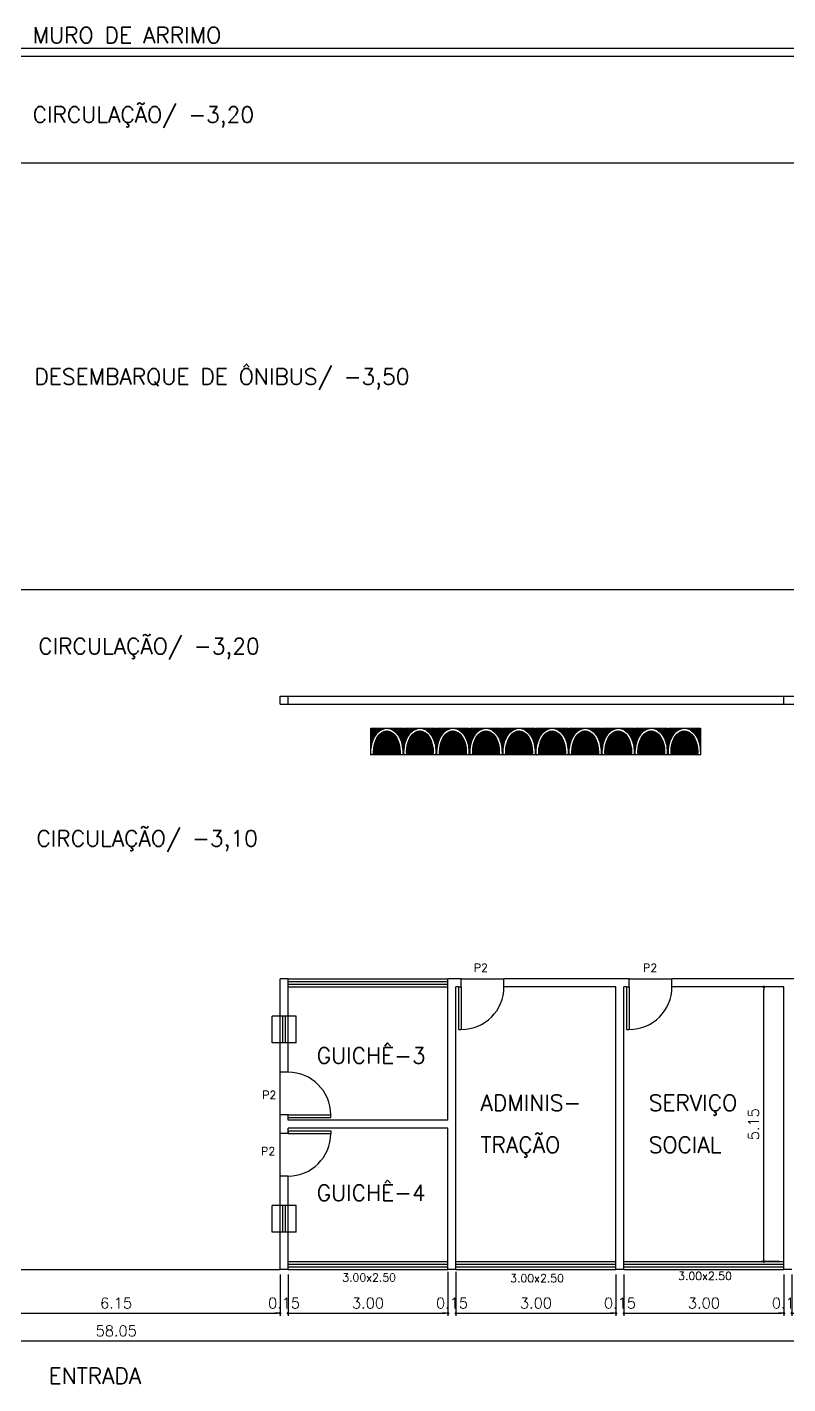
# Model space of a CAD drawing. Extents: x -151 to -2, y -18 to 162.
# Drawn here: x -120.36 to -106.09, y 96.15 to 121.58 of the extents above; entities that cross this region are included whole.
import ezdxf

# ---------------------------------------------------------------- set-up
doc = ezdxf.new("R2010")
doc.units = 0
doc.header["$MEASUREMENT"] = 0
doc.layers.get('0').update_dxf_attribs({"linetype": 'CONTINUOUS'})
doc.layers.get('DEFPOINTS').update_dxf_attribs({"linetype": 'CONTINUOUS'})
for name, color, linetype in [('ACESSÓRIO', 2, 'CONTINUOUS'), ('ALVENARIA', 7, 'CONTINUOUS'), ('ALVENARIA1', 44, 'CONTINUOUS'), ('ALVENARIA1A', 3, 'CONTINUOUS'), ('COTA', 1, 'CONTINUOUS'), ('HATCH', 30, 'CONTINUOUS'), ('JAPOR', 142, 'CONTINUOUS'), ('TEXTO2', 40, 'CONTINUOUS'), ('TEXTO4', 4, 'CONTINUOUS')]:
    doc.layers.add(name, color=color, linetype=linetype)
doc.styles.add('SIMPLEX', font='SIMPLEX.SHX')
doc.styles.get("Standard").update_dxf_attribs({"font": 'TXT.shx', "height": 0.2})
doc.dimstyles.new('DIM100', dxfattribs={"dimtxt": 0.18, "dimasz": 0.05, "dimexe": 0.05, "dimexo": 0.09, "dimgap": 0.09, "dimtad": 1, "dimzin": 0, "dimdsep": 46, "dimtxsty": 'Standard', "dimblk": 'DOT', "dimblk1": 'DOT', "dimblk2": 'DOT', "dimsah": 1, "dimcen": 0.09, "dimadec": 0, "dimazin": 0, "dimtfac": 1, "dimtix": 1, "dimtofl": 0, "dimtmove": 2, "dimatfit": 3, "dimldrblk": 'DOT', "dimfxl": 1, "dimtolj": 1, "dimtzin": 0, "dimarcsym": 0})

# ---------------------------------------------------------------- blocks, each defined once
blk = doc.blocks.new('DOT')
at = {"layer": 'ALVENARIA', "color": 0, "linetype": 'ByBlock'}
blk.add_line((-0.5, 0), (-1, 0), dxfattribs=at)
at = {"layer": 'ALVENARIA', "color": 0, "linetype": 'ByBlock', "const_width": 0.5}
blk.add_lwpolyline([(-0.25, 0, 1), (0.25, 0, 1)], format="xyb", close=True, dxfattribs=at)
blk = doc.blocks.new('*D101')
at = {"color": 0, "linetype": 'ByBlock'}
for p, q in [((-107.273, 72.212), (-107.611, 72.212)), ((-107.561, 67.112), (-107.561, 72.162)), ((-107.273, 67.062), (-107.611, 67.062))]:
    blk.add_line(p, q, dxfattribs=at)
at = {"layer": 'DEFPOINTS', "color": 0, "linetype": 'ByBlock'}
for p in [(-107.561, 72.212), (-107.183, 72.212), (-107.183, 67.062)]:
    blk.add_point(p, dxfattribs=at)
at = {"color": 0, "linetype": 'ByBlock', "xscale": 0.05, "yscale": 0.05, "zscale": 0.05}
for p, rotation in [((-107.561, 72.212), 90), ((-107.561, 67.062), 270)]:
    blk.add_blockref('DOT', p, dxfattribs=dict(at, rotation=rotation))
at = {"color": 0, "linetype": 'ByBlock', "insert": (-107.751, 69.637), "char_height": 0.2, "attachment_point": 5, "rotation": 90}
blk.add_mtext('\\A1;5.15', dxfattribs=at)
blk = doc.blocks.new('*D218')
at = {"color": 0, "linetype": 'ByBlock'}
for p, q in [((-116.633, 66.822), (-116.633, 66.043)), ((-122.733, 66.093), (-116.683, 66.093))]:
    blk.add_line(p, q, dxfattribs=at)
at = {"layer": 'DEFPOINTS', "color": 0, "linetype": 'ByBlock'}
for p in [(-122.783, 66.912), (-116.633, 66.912), (-116.633, 66.093)]:
    blk.add_point(p, dxfattribs=at)
at = {"color": 0, "linetype": 'ByBlock', "xscale": 0.05, "yscale": 0.05, "zscale": 0.05, "rotation": 180}
blk.add_blockref('DOT', (-122.783, 66.093), dxfattribs=at)
at = {"color": 0, "linetype": 'ByBlock', "xscale": 0.05, "yscale": 0.05, "zscale": 0.05}
blk.add_blockref('DOT', (-116.633, 66.093), dxfattribs=at)
at = {"color": 0, "linetype": 'ByBlock', "insert": (-119.708, 66.283), "char_height": 0.2, "attachment_point": 5}
blk.add_mtext('\\A1;6.15', dxfattribs=at)
blk = doc.blocks.new('*D219')
at = {"color": 0, "linetype": 'ByBlock'}
for p, q in [((-116.483, 66.822), (-116.483, 66.043)), ((-116.683, 66.093), (-116.733, 66.093)), ((-116.433, 66.093), (-116.383, 66.093))]:
    blk.add_line(p, q, dxfattribs=at)
at = {"layer": 'DEFPOINTS', "color": 0, "linetype": 'ByBlock'}
for p in [(-116.633, 66.912), (-116.483, 66.912), (-116.483, 66.093)]:
    blk.add_point(p, dxfattribs=at)
at = {"color": 0, "linetype": 'ByBlock', "xscale": 0.05, "yscale": 0.05, "zscale": 0.05}
blk.add_blockref('DOT', (-116.633, 66.093), dxfattribs=at)
at = {"color": 0, "linetype": 'ByBlock', "xscale": 0.05, "yscale": 0.05, "zscale": 0.05, "rotation": 180}
blk.add_blockref('DOT', (-116.483, 66.093), dxfattribs=at)
at = {"color": 0, "linetype": 'ByBlock', "insert": (-116.558, 66.283), "char_height": 0.2, "attachment_point": 5}
blk.add_mtext('\\A1;0.15', dxfattribs=at)
blk = doc.blocks.new('*D220')
at = {"color": 0, "linetype": 'ByBlock'}
for p, q in [((-113.483, 66.872), (-113.483, 66.043)), ((-116.433, 66.093), (-113.533, 66.093))]:
    blk.add_line(p, q, dxfattribs=at)
at = {"layer": 'DEFPOINTS', "color": 0, "linetype": 'ByBlock'}
for p in [(-116.483, 66.912), (-113.483, 66.962), (-113.483, 66.093)]:
    blk.add_point(p, dxfattribs=at)
at = {"color": 0, "linetype": 'ByBlock', "xscale": 0.05, "yscale": 0.05, "zscale": 0.05, "rotation": 180}
blk.add_blockref('DOT', (-116.483, 66.093), dxfattribs=at)
at = {"color": 0, "linetype": 'ByBlock', "xscale": 0.05, "yscale": 0.05, "zscale": 0.05}
blk.add_blockref('DOT', (-113.483, 66.093), dxfattribs=at)
at = {"color": 0, "linetype": 'ByBlock', "insert": (-114.983, 66.283), "char_height": 0.2, "attachment_point": 5}
blk.add_mtext('\\A1;3.00', dxfattribs=at)
blk = doc.blocks.new('*D221')
at = {"color": 0, "linetype": 'ByBlock'}
for p, q in [((-113.333, 66.872), (-113.333, 66.043)), ((-113.533, 66.093), (-113.583, 66.093)), ((-113.283, 66.093), (-113.233, 66.093))]:
    blk.add_line(p, q, dxfattribs=at)
at = {"layer": 'DEFPOINTS', "color": 0, "linetype": 'ByBlock'}
for p in [(-113.483, 66.962), (-113.333, 66.962), (-113.333, 66.093)]:
    blk.add_point(p, dxfattribs=at)
at = {"color": 0, "linetype": 'ByBlock', "xscale": 0.05, "yscale": 0.05, "zscale": 0.05}
blk.add_blockref('DOT', (-113.483, 66.093), dxfattribs=at)
at = {"color": 0, "linetype": 'ByBlock', "xscale": 0.05, "yscale": 0.05, "zscale": 0.05, "rotation": 180}
blk.add_blockref('DOT', (-113.333, 66.093), dxfattribs=at)
at = {"color": 0, "linetype": 'ByBlock', "insert": (-113.408, 66.283), "char_height": 0.2, "attachment_point": 5}
blk.add_mtext('\\A1;0.15', dxfattribs=at)
blk = doc.blocks.new('*D222')
at = {"color": 0, "linetype": 'ByBlock'}
for p, q in [((-110.333, 66.822), (-110.333, 66.043)), ((-113.283, 66.093), (-110.383, 66.093))]:
    blk.add_line(p, q, dxfattribs=at)
at = {"layer": 'DEFPOINTS', "color": 0, "linetype": 'ByBlock'}
for p in [(-113.333, 66.962), (-110.333, 66.912), (-110.333, 66.093)]:
    blk.add_point(p, dxfattribs=at)
at = {"color": 0, "linetype": 'ByBlock', "xscale": 0.05, "yscale": 0.05, "zscale": 0.05, "rotation": 180}
blk.add_blockref('DOT', (-113.333, 66.093), dxfattribs=at)
at = {"color": 0, "linetype": 'ByBlock', "xscale": 0.05, "yscale": 0.05, "zscale": 0.05}
blk.add_blockref('DOT', (-110.333, 66.093), dxfattribs=at)
at = {"color": 0, "linetype": 'ByBlock', "insert": (-111.833, 66.283), "char_height": 0.2, "attachment_point": 5}
blk.add_mtext('\\A1;3.00', dxfattribs=at)
blk = doc.blocks.new('*D223')
at = {"color": 0, "linetype": 'ByBlock'}
for p, q in [((-110.183, 66.822), (-110.183, 66.043)), ((-110.383, 66.093), (-110.433, 66.093)), ((-110.133, 66.093), (-110.083, 66.093))]:
    blk.add_line(p, q, dxfattribs=at)
at = {"layer": 'DEFPOINTS', "color": 0, "linetype": 'ByBlock'}
for p in [(-110.333, 66.912), (-110.183, 66.912), (-110.183, 66.093)]:
    blk.add_point(p, dxfattribs=at)
at = {"color": 0, "linetype": 'ByBlock', "xscale": 0.05, "yscale": 0.05, "zscale": 0.05}
blk.add_blockref('DOT', (-110.333, 66.093), dxfattribs=at)
at = {"color": 0, "linetype": 'ByBlock', "xscale": 0.05, "yscale": 0.05, "zscale": 0.05, "rotation": 180}
blk.add_blockref('DOT', (-110.183, 66.093), dxfattribs=at)
at = {"color": 0, "linetype": 'ByBlock', "insert": (-110.258, 66.283), "char_height": 0.2, "attachment_point": 5}
blk.add_mtext('\\A1;0.15', dxfattribs=at)
blk = doc.blocks.new('*D224')
at = {"color": 0, "linetype": 'ByBlock'}
for p, q in [((-107.183, 66.822), (-107.183, 66.043)), ((-110.133, 66.093), (-107.233, 66.093))]:
    blk.add_line(p, q, dxfattribs=at)
at = {"layer": 'DEFPOINTS', "color": 0, "linetype": 'ByBlock'}
for p in [(-110.183, 66.912), (-107.183, 66.912), (-107.183, 66.093)]:
    blk.add_point(p, dxfattribs=at)
at = {"color": 0, "linetype": 'ByBlock', "xscale": 0.05, "yscale": 0.05, "zscale": 0.05, "rotation": 180}
blk.add_blockref('DOT', (-110.183, 66.093), dxfattribs=at)
at = {"color": 0, "linetype": 'ByBlock', "xscale": 0.05, "yscale": 0.05, "zscale": 0.05}
blk.add_blockref('DOT', (-107.183, 66.093), dxfattribs=at)
at = {"color": 0, "linetype": 'ByBlock', "insert": (-108.683, 66.283), "char_height": 0.2, "attachment_point": 5}
blk.add_mtext('\\A1;3.00', dxfattribs=at)
blk = doc.blocks.new('*D225')
at = {"color": 0, "linetype": 'ByBlock'}
for p, q in [((-107.033, 66.822), (-107.033, 66.043)), ((-107.233, 66.093), (-107.283, 66.093)), ((-106.983, 66.093), (-106.933, 66.093))]:
    blk.add_line(p, q, dxfattribs=at)
at = {"layer": 'DEFPOINTS', "color": 0, "linetype": 'ByBlock'}
for p in [(-107.183, 66.912), (-107.033, 66.912), (-107.033, 66.093)]:
    blk.add_point(p, dxfattribs=at)
at = {"color": 0, "linetype": 'ByBlock', "xscale": 0.05, "yscale": 0.05, "zscale": 0.05}
blk.add_blockref('DOT', (-107.183, 66.093), dxfattribs=at)
at = {"color": 0, "linetype": 'ByBlock', "xscale": 0.05, "yscale": 0.05, "zscale": 0.05, "rotation": 180}
blk.add_blockref('DOT', (-107.033, 66.093), dxfattribs=at)
at = {"color": 0, "linetype": 'ByBlock', "insert": (-107.108, 66.283), "char_height": 0.2, "attachment_point": 5}
blk.add_mtext('\\A1;0.15', dxfattribs=at)
blk = doc.blocks.new('*D234')
at = {"color": 0, "linetype": 'ByBlock'}
for p, q in [((-148.728, 66.822), (-148.728, 65.522)), ((-90.733, 65.572), (-148.678, 65.572))]:
    blk.add_line(p, q, dxfattribs=at)
at = {"layer": 'DEFPOINTS', "color": 0, "linetype": 'ByBlock'}
for p in [(-148.728, 66.912), (-90.683, 66.912), (-148.728, 65.572)]:
    blk.add_point(p, dxfattribs=at)
at = {"color": 0, "linetype": 'ByBlock', "xscale": 0.05, "yscale": 0.05, "zscale": 0.05, "rotation": 180}
blk.add_blockref('DOT', (-148.728, 65.572), dxfattribs=at)
at = {"color": 0, "linetype": 'ByBlock', "xscale": 0.05, "yscale": 0.05, "zscale": 0.05}
blk.add_blockref('DOT', (-90.683, 65.572), dxfattribs=at)
at = {"color": 0, "linetype": 'ByBlock', "insert": (-119.705, 65.762), "char_height": 0.2, "attachment_point": 5}
blk.add_mtext('\\A1;58.05', dxfattribs=at)

msp = doc.modelspace()

# ---------------------------------------------------------------- hatches: boundary and pattern name
at = {"layer": 'HATCH'}
h = msp.add_hatch(dxfattribs=at)
h.set_pattern_fill('ANSI31', color=256, scale=0.1, angle=-90, style=0)
h.set_pattern_definition([(225, (-37.571764, -28.161571), (-0.0088388348, 0.0088388348), [])])
edge = h.paths.add_edge_path()
edge.add_ellipse((-113.609, 107.987), major_axis=(0, -0.4), ratio=0.625, start_angle=82.8192, end_angle=277.1808)
edge.add_spline(control_points=[(-113.907, 107.937), (-113.912, 108.007), (-113.906, 108.08), (-113.865, 108.244), (-113.818, 108.329), (-113.701, 108.425), (-113.634, 108.445), (-113.507, 108.421), (-113.45, 108.38), (-113.364, 108.265), (-113.334, 108.19), (-113.309, 108.053), (-113.306, 107.994), (-113.31, 107.937)], knot_values=[1.454628, 1.454628, 1.454628, 1.454628, 1.949187, 1.949187, 2.672019, 2.672019, 3.256663, 3.256663, 3.841306, 3.841306, 4.42595, 4.42595, 4.828558, 4.828558, 4.828558, 4.828558], degree=3, periodic=0)
edge.add_line((-113.31, 107.937), (-113.309, 107.937))
edge.add_line((-113.309, 107.937), (-113.309, 108.437))
edge.add_line((-113.309, 108.437), (-113.909, 108.437))
edge.add_line((-113.909, 108.437), (-113.909, 107.937))
edge.add_line((-113.909, 107.937), (-113.907, 107.937))
h = msp.add_hatch(dxfattribs=at)
h.set_pattern_fill('ANSI31', color=256, scale=0.1, angle=-90, style=0)
h.set_pattern_definition([(225, (-36.951764, -28.161571), (-0.0088388348, 0.0088388348), [])])
edge = h.paths.add_edge_path()
edge.add_ellipse((-112.989, 107.987), major_axis=(0, -0.4), ratio=0.625, start_angle=82.8192, end_angle=277.1808)
edge.add_spline(control_points=[(-113.287, 107.937), (-113.292, 108.007), (-113.286, 108.08), (-113.245, 108.244), (-113.198, 108.329), (-113.081, 108.425), (-113.014, 108.445), (-112.887, 108.421), (-112.83, 108.38), (-112.744, 108.265), (-112.714, 108.19), (-112.689, 108.053), (-112.686, 107.994), (-112.69, 107.937)], knot_values=[1.454628, 1.454628, 1.454628, 1.454628, 1.949187, 1.949187, 2.672019, 2.672019, 3.256663, 3.256663, 3.841306, 3.841306, 4.42595, 4.42595, 4.828558, 4.828558, 4.828558, 4.828558], degree=3, periodic=0)
edge.add_line((-112.69, 107.937), (-112.689, 107.937))
edge.add_line((-112.689, 107.937), (-112.689, 108.437))
edge.add_line((-112.689, 108.437), (-113.289, 108.437))
edge.add_line((-113.289, 108.437), (-113.289, 107.937))
edge.add_line((-113.289, 107.937), (-113.287, 107.937))
h = msp.add_hatch(dxfattribs=at)
h.set_pattern_fill('ANSI31', color=256, scale=0.1, angle=-90, style=0)
h.set_pattern_definition([(225, (-36.331764, -28.161571), (-0.0088388348, 0.0088388348), [])])
edge = h.paths.add_edge_path()
edge.add_ellipse((-112.369, 107.987), major_axis=(0, -0.4), ratio=0.625, start_angle=82.8192, end_angle=277.1808)
edge.add_spline(control_points=[(-112.667, 107.937), (-112.672, 108.007), (-112.666, 108.08), (-112.625, 108.244), (-112.578, 108.329), (-112.461, 108.425), (-112.394, 108.445), (-112.267, 108.421), (-112.21, 108.38), (-112.124, 108.265), (-112.094, 108.19), (-112.069, 108.053), (-112.066, 107.994), (-112.07, 107.937)], knot_values=[1.454628, 1.454628, 1.454628, 1.454628, 1.949187, 1.949187, 2.672019, 2.672019, 3.256663, 3.256663, 3.841306, 3.841306, 4.42595, 4.42595, 4.828558, 4.828558, 4.828558, 4.828558], degree=3, periodic=0)
edge.add_line((-112.07, 107.937), (-112.069, 107.937))
edge.add_line((-112.069, 107.937), (-112.069, 108.437))
edge.add_line((-112.069, 108.437), (-112.669, 108.437))
edge.add_line((-112.669, 108.437), (-112.669, 107.937))
edge.add_line((-112.669, 107.937), (-112.667, 107.937))
h = msp.add_hatch(dxfattribs=at)
h.set_pattern_fill('ANSI31', color=256, scale=0.1, angle=-90, style=0)
h.set_pattern_definition([(225, (-35.711764, -28.161571), (-0.0088388348, 0.0088388348), [])])
edge = h.paths.add_edge_path()
edge.add_ellipse((-111.749, 107.987), major_axis=(0, -0.4), ratio=0.625, start_angle=82.8192, end_angle=277.1808)
edge.add_spline(control_points=[(-112.047, 107.937), (-112.052, 108.007), (-112.046, 108.08), (-112.005, 108.244), (-111.958, 108.329), (-111.841, 108.425), (-111.774, 108.445), (-111.647, 108.421), (-111.59, 108.38), (-111.504, 108.265), (-111.474, 108.19), (-111.449, 108.053), (-111.446, 107.994), (-111.45, 107.937)], knot_values=[1.454628, 1.454628, 1.454628, 1.454628, 1.949187, 1.949187, 2.672019, 2.672019, 3.256663, 3.256663, 3.841306, 3.841306, 4.42595, 4.42595, 4.828558, 4.828558, 4.828558, 4.828558], degree=3, periodic=0)
edge.add_line((-111.45, 107.937), (-111.449, 107.937))
edge.add_line((-111.449, 107.937), (-111.449, 108.437))
edge.add_line((-111.449, 108.437), (-112.049, 108.437))
edge.add_line((-112.049, 108.437), (-112.049, 107.937))
edge.add_line((-112.049, 107.937), (-112.047, 107.937))
h = msp.add_hatch(dxfattribs=at)
h.set_pattern_fill('ANSI31', color=256, scale=0.1, angle=-90, style=0)
h.set_pattern_definition([(225, (-35.091764, -28.161571), (-0.0088388348, 0.0088388348), [])])
edge = h.paths.add_edge_path()
edge.add_ellipse((-111.129, 107.987), major_axis=(0, -0.4), ratio=0.625, start_angle=82.8192, end_angle=277.1808)
edge.add_spline(control_points=[(-111.427, 107.937), (-111.432, 108.007), (-111.426, 108.08), (-111.385, 108.244), (-111.338, 108.329), (-111.221, 108.425), (-111.154, 108.445), (-111.027, 108.421), (-110.97, 108.38), (-110.884, 108.265), (-110.854, 108.19), (-110.829, 108.053), (-110.826, 107.994), (-110.83, 107.937)], knot_values=[1.454628, 1.454628, 1.454628, 1.454628, 1.949187, 1.949187, 2.672019, 2.672019, 3.256663, 3.256663, 3.841306, 3.841306, 4.42595, 4.42595, 4.828558, 4.828558, 4.828558, 4.828558], degree=3, periodic=0)
edge.add_line((-110.83, 107.937), (-110.829, 107.937))
edge.add_line((-110.829, 107.937), (-110.829, 108.437))
edge.add_line((-110.829, 108.437), (-111.429, 108.437))
edge.add_line((-111.429, 108.437), (-111.429, 107.937))
edge.add_line((-111.429, 107.937), (-111.427, 107.937))
h = msp.add_hatch(dxfattribs=at)
h.set_pattern_fill('ANSI31', color=256, scale=0.1, angle=-90, style=0)
h.set_pattern_definition([(225, (-34.471764, -28.161571), (-0.0088388348, 0.0088388348), [])])
edge = h.paths.add_edge_path()
edge.add_ellipse((-110.509, 107.987), major_axis=(0, -0.4), ratio=0.625, start_angle=82.8192, end_angle=277.1808)
edge.add_spline(control_points=[(-110.807, 107.937), (-110.812, 108.007), (-110.806, 108.08), (-110.765, 108.244), (-110.718, 108.329), (-110.601, 108.425), (-110.534, 108.445), (-110.407, 108.421), (-110.35, 108.38), (-110.264, 108.265), (-110.234, 108.19), (-110.209, 108.053), (-110.206, 107.994), (-110.21, 107.937)], knot_values=[1.454628, 1.454628, 1.454628, 1.454628, 1.949187, 1.949187, 2.672019, 2.672019, 3.256663, 3.256663, 3.841306, 3.841306, 4.42595, 4.42595, 4.828558, 4.828558, 4.828558, 4.828558], degree=3, periodic=0)
edge.add_line((-110.21, 107.937), (-110.209, 107.937))
edge.add_line((-110.209, 107.937), (-110.209, 108.437))
edge.add_line((-110.209, 108.437), (-110.809, 108.437))
edge.add_line((-110.809, 108.437), (-110.809, 107.937))
edge.add_line((-110.809, 107.937), (-110.807, 107.937))
h = msp.add_hatch(dxfattribs=at)
h.set_pattern_fill('ANSI31', color=256, scale=0.1, angle=-90, style=0)
h.set_pattern_definition([(225, (-33.851764, -28.161571), (-0.0088388348, 0.0088388348), [])])
edge = h.paths.add_edge_path()
edge.add_ellipse((-109.889, 107.987), major_axis=(0, -0.4), ratio=0.625, start_angle=82.8192, end_angle=277.1808)
edge.add_spline(control_points=[(-110.187, 107.937), (-110.192, 108.007), (-110.186, 108.08), (-110.145, 108.244), (-110.098, 108.329), (-109.981, 108.425), (-109.914, 108.445), (-109.787, 108.421), (-109.73, 108.38), (-109.644, 108.265), (-109.614, 108.19), (-109.589, 108.053), (-109.586, 107.994), (-109.59, 107.937)], knot_values=[1.454628, 1.454628, 1.454628, 1.454628, 1.949187, 1.949187, 2.672019, 2.672019, 3.256663, 3.256663, 3.841306, 3.841306, 4.42595, 4.42595, 4.828558, 4.828558, 4.828558, 4.828558], degree=3, periodic=0)
edge.add_line((-109.59, 107.937), (-109.589, 107.937))
edge.add_line((-109.589, 107.937), (-109.589, 108.437))
edge.add_line((-109.589, 108.437), (-110.189, 108.437))
edge.add_line((-110.189, 108.437), (-110.189, 107.937))
edge.add_line((-110.189, 107.937), (-110.187, 107.937))
h = msp.add_hatch(dxfattribs=at)
h.set_pattern_fill('ANSI31', color=256, scale=0.1, angle=-90, style=0)
h.set_pattern_definition([(225, (-33.231764, -28.161571), (-0.0088388348, 0.0088388348), [])])
edge = h.paths.add_edge_path()
edge.add_ellipse((-109.269, 107.987), major_axis=(0, -0.4), ratio=0.625, start_angle=82.8192, end_angle=277.1808)
edge.add_spline(control_points=[(-109.567, 107.937), (-109.572, 108.007), (-109.566, 108.08), (-109.525, 108.244), (-109.478, 108.329), (-109.361, 108.425), (-109.294, 108.445), (-109.167, 108.421), (-109.11, 108.38), (-109.024, 108.265), (-108.994, 108.19), (-108.969, 108.053), (-108.966, 107.994), (-108.97, 107.937)], knot_values=[1.454628, 1.454628, 1.454628, 1.454628, 1.949187, 1.949187, 2.672019, 2.672019, 3.256663, 3.256663, 3.841306, 3.841306, 4.42595, 4.42595, 4.828558, 4.828558, 4.828558, 4.828558], degree=3, periodic=0)
edge.add_line((-108.97, 107.937), (-108.969, 107.937))
edge.add_line((-108.969, 107.937), (-108.969, 108.437))
edge.add_line((-108.969, 108.437), (-109.569, 108.437))
edge.add_line((-109.569, 108.437), (-109.569, 107.937))
edge.add_line((-109.569, 107.937), (-109.567, 107.937))
h = msp.add_hatch(dxfattribs=at)
h.set_pattern_fill('ANSI31', color=256, scale=0.1, angle=-90, style=0)
h.set_pattern_definition([(225, (-32.611764, -28.161571), (-0.0088388348, 0.0088388348), [])])
edge = h.paths.add_edge_path()
edge.add_ellipse((-108.649, 107.987), major_axis=(0, -0.4), ratio=0.625, start_angle=82.8192, end_angle=277.1808)
edge.add_spline(control_points=[(-108.947, 107.937), (-108.952, 108.007), (-108.946, 108.08), (-108.905, 108.244), (-108.858, 108.329), (-108.741, 108.425), (-108.674, 108.445), (-108.547, 108.421), (-108.49, 108.38), (-108.404, 108.265), (-108.374, 108.19), (-108.349, 108.053), (-108.346, 107.994), (-108.35, 107.937)], knot_values=[1.454628, 1.454628, 1.454628, 1.454628, 1.949187, 1.949187, 2.672019, 2.672019, 3.256663, 3.256663, 3.841306, 3.841306, 4.42595, 4.42595, 4.828558, 4.828558, 4.828558, 4.828558], degree=3, periodic=0)
edge.add_line((-108.35, 107.937), (-108.349, 107.937))
edge.add_line((-108.349, 107.937), (-108.349, 108.437))
edge.add_line((-108.349, 108.437), (-108.949, 108.437))
edge.add_line((-108.949, 108.437), (-108.949, 107.937))
edge.add_line((-108.949, 107.937), (-108.947, 107.937))
h = msp.add_hatch(dxfattribs=at)
h.set_pattern_fill('ANSI31', color=256, scale=0.1, angle=-90, style=0)
h.set_pattern_definition([(225, (-31.991764, -28.161571), (-0.0088388348, 0.0088388348), [])])
edge = h.paths.add_edge_path()
edge.add_ellipse((-108.029, 107.987), major_axis=(0, -0.4), ratio=0.625, start_angle=82.8192, end_angle=277.1808)
edge.add_spline(control_points=[(-108.327, 107.937), (-108.332, 108.007), (-108.326, 108.08), (-108.285, 108.244), (-108.238, 108.329), (-108.121, 108.425), (-108.054, 108.445), (-107.927, 108.421), (-107.87, 108.38), (-107.784, 108.265), (-107.754, 108.19), (-107.729, 108.053), (-107.726, 107.994), (-107.73, 107.937)], knot_values=[1.454628, 1.454628, 1.454628, 1.454628, 1.949187, 1.949187, 2.672019, 2.672019, 3.256663, 3.256663, 3.841306, 3.841306, 4.42595, 4.42595, 4.828558, 4.828558, 4.828558, 4.828558], degree=3, periodic=0)
edge.add_line((-107.73, 107.937), (-107.729, 107.937))
edge.add_line((-107.729, 107.937), (-107.729, 108.437))
edge.add_line((-107.729, 108.437), (-108.329, 108.437))
edge.add_line((-108.329, 108.437), (-108.329, 107.937))
edge.add_line((-108.329, 107.937), (-108.327, 107.937))

# ---------------------------------------------------------------- linework, layer by layer
at = {"layer": 'ACESSÓRIO'}
for p, q in [((-115.762, 102.539), (-115.762, 103.039)), ((-115.312, 103.039), (-115.762, 103.039)), ((-115.562, 102.539), (-115.562, 103.039)), ((-115.512, 102.539), (-115.512, 103.039)), ((-115.312, 102.539), (-115.312, 103.039)), ((-115.312, 102.539), (-115.762, 102.539)), ((-115.762, 98.989), (-115.762, 99.489)), ((-115.312, 99.489), (-115.762, 99.489)), ((-115.562, 98.989), (-115.562, 99.489)), ((-115.512, 98.989), (-115.512, 99.489)), ((-115.312, 98.989), (-115.312, 99.489)), ((-115.312, 98.989), (-115.762, 98.989))]:
    msp.add_line(p, q, dxfattribs=at)
for points in [[(-113.309, 108.437), (-113.309, 107.937), (-113.909, 107.937), (-113.909, 108.437)], [(-112.689, 108.437), (-112.689, 107.937), (-113.289, 107.937), (-113.289, 108.437)], [(-112.069, 108.437), (-112.069, 107.937), (-112.669, 107.937), (-112.669, 108.437)], [(-111.449, 108.437), (-111.449, 107.937), (-112.049, 107.937), (-112.049, 108.437)], [(-110.829, 108.437), (-110.829, 107.937), (-111.429, 107.937), (-111.429, 108.437)], [(-110.209, 108.437), (-110.209, 107.937), (-110.809, 107.937), (-110.809, 108.437)], [(-109.589, 108.437), (-109.589, 107.937), (-110.189, 107.937), (-110.189, 108.437)], [(-108.969, 108.437), (-108.969, 107.937), (-109.569, 107.937), (-109.569, 108.437)], [(-108.349, 108.437), (-108.349, 107.937), (-108.949, 107.937), (-108.949, 108.437)], [(-107.729, 108.437), (-107.729, 107.937), (-108.329, 107.937), (-108.329, 108.437)]]:
    msp.add_lwpolyline(points, close=True, dxfattribs=at)
at = {"layer": 'ACESSÓRIO', "extrusion": (0, 0, -1)}
for centre in [(-113.609, 107.987), (-112.989, 107.987), (-112.369, 107.987), (-111.749, 107.987), (-111.129, 107.987), (-110.509, 107.987), (-109.889, 107.987), (-109.269, 107.987), (-108.649, 107.987), (-108.029, 107.987)]:
    msp.add_ellipse(centre, major_axis=(0, -0.4), ratio=0.625, start_param=1.445468, end_param=4.837717, dxfattribs=at)
at = {"layer": 'ACESSÓRIO'}
for points in [[(-113.906, 107.933), (-113.912, 108.005), (-113.906, 108.078), (-113.865, 108.244), (-113.818, 108.329), (-113.701, 108.425), (-113.634, 108.445), (-113.507, 108.421), (-113.45, 108.38), (-113.364, 108.265), (-113.334, 108.19), (-113.309, 108.052), (-113.306, 107.991), (-113.311, 107.933)], [(-113.286, 107.933), (-113.292, 108.005), (-113.286, 108.078), (-113.245, 108.244), (-113.198, 108.329), (-113.081, 108.425), (-113.014, 108.445), (-112.887, 108.421), (-112.83, 108.38), (-112.744, 108.265), (-112.714, 108.19), (-112.689, 108.052), (-112.686, 107.991), (-112.691, 107.933)], [(-112.666, 107.933), (-112.672, 108.005), (-112.666, 108.078), (-112.625, 108.244), (-112.578, 108.329), (-112.461, 108.425), (-112.394, 108.445), (-112.267, 108.421), (-112.21, 108.38), (-112.124, 108.265), (-112.094, 108.19), (-112.069, 108.052), (-112.066, 107.991), (-112.071, 107.933)], [(-112.046, 107.933), (-112.052, 108.005), (-112.046, 108.078), (-112.005, 108.244), (-111.958, 108.329), (-111.841, 108.425), (-111.774, 108.445), (-111.647, 108.421), (-111.59, 108.38), (-111.504, 108.265), (-111.474, 108.19), (-111.449, 108.052), (-111.446, 107.991), (-111.451, 107.933)], [(-111.426, 107.933), (-111.432, 108.005), (-111.426, 108.078), (-111.385, 108.244), (-111.338, 108.329), (-111.221, 108.425), (-111.154, 108.445), (-111.027, 108.421), (-110.97, 108.38), (-110.884, 108.265), (-110.854, 108.19), (-110.829, 108.052), (-110.826, 107.991), (-110.831, 107.933)], [(-110.806, 107.933), (-110.812, 108.005), (-110.806, 108.078), (-110.765, 108.244), (-110.718, 108.329), (-110.601, 108.425), (-110.534, 108.445), (-110.407, 108.421), (-110.35, 108.38), (-110.264, 108.265), (-110.234, 108.19), (-110.209, 108.052), (-110.206, 107.991), (-110.211, 107.933)], [(-110.186, 107.933), (-110.192, 108.005), (-110.186, 108.078), (-110.145, 108.244), (-110.098, 108.329), (-109.981, 108.425), (-109.914, 108.445), (-109.787, 108.421), (-109.73, 108.38), (-109.644, 108.265), (-109.614, 108.19), (-109.589, 108.052), (-109.586, 107.991), (-109.591, 107.933)], [(-109.566, 107.933), (-109.572, 108.005), (-109.566, 108.078), (-109.525, 108.244), (-109.478, 108.329), (-109.361, 108.425), (-109.294, 108.445), (-109.167, 108.421), (-109.11, 108.38), (-109.024, 108.265), (-108.994, 108.19), (-108.969, 108.052), (-108.966, 107.991), (-108.971, 107.933)], [(-108.946, 107.933), (-108.952, 108.005), (-108.946, 108.078), (-108.905, 108.244), (-108.858, 108.329), (-108.741, 108.425), (-108.674, 108.445), (-108.547, 108.421), (-108.49, 108.38), (-108.404, 108.265), (-108.374, 108.19), (-108.349, 108.052), (-108.346, 107.991), (-108.351, 107.933)], [(-108.326, 107.933), (-108.332, 108.005), (-108.326, 108.078), (-108.285, 108.244), (-108.238, 108.329), (-108.121, 108.425), (-108.054, 108.445), (-107.927, 108.421), (-107.87, 108.38), (-107.784, 108.265), (-107.754, 108.19), (-107.729, 108.052), (-107.726, 107.991), (-107.731, 107.933)]]:
    msp.add_open_spline(points, degree=3, knots=[1.445468, 1.445468, 1.445468, 1.445468, 1.949187, 1.949187, 2.672019, 2.672019, 3.256663, 3.256663, 3.841306, 3.841306, 4.42595, 4.42595, 4.837717, 4.837717, 4.837717, 4.837717], dxfattribs=at)
at = {"layer": 'ALVENARIA'}
for p, q in [((-115.612, 108.889), (-115.612, 109.039)), ((-115.462, 108.889), (-115.462, 109.039)), ((-106.162, 108.889), (-106.162, 109.039)), ((-115.612, 101.989), (-115.612, 103.739)), ((-115.462, 103.739), (-115.612, 103.739)), ((-115.462, 101.989), (-115.462, 103.739)), ((-112.212, 103.739), (-112.462, 103.739)), ((-112.462, 101.089), (-112.462, 103.739)), ((-112.312, 98.289), (-112.312, 103.589)), ((-112.262, 103.589), (-112.312, 103.589)), ((-112.212, 103.589), (-112.212, 103.739)), ((-111.412, 103.589), (-111.412, 103.739)), ((-109.062, 103.739), (-111.412, 103.739)), ((-109.312, 103.589), (-111.412, 103.589)), ((-109.312, 98.289), (-109.312, 103.589)), ((-109.162, 98.289), (-109.162, 103.589)), ((-109.112, 103.589), (-109.162, 103.589)), ((-109.062, 103.589), (-109.062, 103.739)), ((-108.262, 103.589), (-108.262, 103.739)), ((-105.912, 103.739), (-108.262, 103.739)), ((-106.162, 103.589), (-108.262, 103.589)), ((-106.162, 98.289), (-106.162, 103.589)), ((-115.462, 101.989), (-115.612, 101.989)), ((-115.462, 101.189), (-115.612, 101.189)), ((-115.612, 100.839), (-115.612, 101.189)), ((-115.462, 101.089), (-115.462, 101.189)), ((-112.462, 101.089), (-115.462, 101.089)), ((-112.312, 100.939), (-112.312, 101.089)), ((-115.462, 100.839), (-115.612, 100.839)), ((-112.462, 100.939), (-115.462, 100.939)), ((-115.462, 100.839), (-115.462, 100.939)), ((-112.462, 98.289), (-112.462, 100.939)), ((-115.612, 98.289), (-115.612, 100.039)), ((-115.462, 100.039), (-115.612, 100.039)), ((-115.462, 98.289), (-115.462, 100.039)), ((-115.462, 98.289), (-115.612, 98.289)), ((-112.312, 98.289), (-112.462, 98.289)), ((-109.162, 98.289), (-109.312, 98.289)), ((-106.012, 98.289), (-106.162, 98.289))]:
    msp.add_line(p, q, dxfattribs=at)
at = {"layer": 'ALVENARIA1'}
for p, q in [((-147.707, 119.039), (-89.662, 119.039)), ((-147.707, 111.039), (-89.662, 111.039)), ((-115.612, 109.039), (-96.112, 109.039)), ((-115.612, 108.889), (-96.112, 108.889)), ((-112.212, 103.739), (-111.412, 103.739)), ((-109.062, 103.739), (-108.262, 103.739)), ((-115.612, 101.189), (-115.612, 101.989)), ((-115.612, 100.039), (-115.612, 100.839)), ((-121.762, 98.289), (-115.612, 98.289))]:
    msp.add_line(p, q, dxfattribs=at)
at = {"layer": 'ALVENARIA1A'}
for p, q in [((-147.707, 121.189), (-89.662, 121.189)), ((-147.707, 121.039), (-89.662, 121.039))]:
    msp.add_line(p, q, dxfattribs=at)
at = {"layer": 'JAPOR'}
for p, q in [((-115.462, 103.739), (-112.462, 103.739)), ((-115.462, 103.689), (-112.462, 103.689)), ((-115.462, 103.639), (-112.462, 103.639)), ((-115.462, 103.589), (-112.462, 103.589)), ((-112.262, 103.589), (-112.262, 102.789)), ((-112.262, 103.589), (-112.212, 103.589)), ((-112.212, 103.589), (-112.212, 102.789)), ((-109.112, 103.589), (-109.112, 102.789)), ((-109.112, 103.589), (-109.062, 103.589)), ((-109.062, 103.589), (-109.062, 102.789)), ((-112.262, 102.789), (-112.212, 102.789)), ((-109.112, 102.789), (-109.062, 102.789)), ((-115.462, 101.189), (-114.662, 101.189)), ((-115.462, 101.139), (-115.462, 101.189)), ((-115.462, 101.139), (-114.662, 101.139)), ((-114.662, 101.139), (-114.662, 101.189)), ((-115.462, 100.889), (-114.662, 100.889)), ((-115.462, 100.889), (-115.462, 100.839)), ((-115.462, 100.839), (-114.662, 100.839)), ((-114.662, 100.889), (-114.662, 100.839)), ((-115.462, 98.439), (-112.462, 98.439)), ((-112.312, 98.439), (-109.312, 98.439)), ((-109.162, 98.439), (-106.162, 98.439)), ((-115.462, 98.389), (-112.462, 98.389)), ((-115.462, 98.339), (-112.462, 98.339)), ((-115.462, 98.289), (-112.462, 98.289)), ((-112.312, 98.389), (-109.312, 98.389)), ((-112.312, 98.339), (-109.312, 98.339)), ((-112.312, 98.289), (-109.312, 98.289)), ((-109.162, 98.389), (-106.162, 98.389)), ((-109.162, 98.339), (-106.162, 98.339)), ((-109.162, 98.289), (-106.162, 98.289))]:
    msp.add_line(p, q, dxfattribs=at)
for centre, start, end in [((-112.212, 103.589), 270, 0), ((-109.062, 103.589), 270, 0), ((-115.462, 101.189), 360, 90), ((-115.462, 100.839), 270, 0)]:
    msp.add_arc(centre, 0.8, start, end, dxfattribs=at)

# ---------------------------------------------------------------- texts
at = {"layer": 'TEXTO2', "style": 'SIMPLEX'}
for s, p in [('P2', (-111.975, 103.872)), ('P2', (-108.802, 103.872)), ('P2', (-115.946, 101.487)), ('P2', (-115.967, 100.432)), ('3.00x2.50', (-114.446, 98.065)), ('3.00x2.50', (-111.296, 98.051)), ('3.00x2.50', (-108.146, 98.093))]:
    msp.add_text(s, height=0.15, dxfattribs=at).set_placement(p)
at = {"layer": 'TEXTO4', "style": 'SIMPLEX'}
for s, p in [('MURO DE ARRIMO', (-120.252, 121.282)), ('CIRCULAÇÃO/ -3,20', (-120.252, 119.791)), ('DESEMBARQUE DE ÔNIBUS/ -3,50', (-120.217, 114.879)), ('CIRCULAÇÃO/ -3,20', (-120.146, 109.826)), ('CIRCULAÇÃO/ -3,10', (-120.181, 106.222)), ('GUICHÊ-3', (-114.925, 102.151)), ('ADMINIS-', (-111.85, 101.265)), ('SERVIÇO', (-108.697, 101.265)), ('TRAÇÃO', (-111.85, 100.478)), ('SOCIAL', (-108.697, 100.478)), ('GUICHÊ-4', (-114.925, 99.578)), ('ENTRADA', (-119.952, 96.145))]:
    msp.add_text(s, height=0.3, dxfattribs=at).set_placement(p)

# ---------------------------------------------------------------- dimensions: what is measured, and where the dimension line sits
at = {"layer": 'COTA', "linetype": 'Continuous'}
dim = msp.add_linear_dim(base=(-106.54, 103.589), p1=(-106.162, 98.439), p2=(-106.162, 103.589), angle=90, dimstyle='DIM100', dxfattribs=at)
dim.commit()
dim.dimension.update_dxf_attribs({"geometry": '*D101', "text_midpoint": (-106.73, 101.014), "insert": (1.021, 31.376)})
for base, p1, p2, picture, middle, set_off in [((-147.707128664, 96.948078174), (-89.662128664, 98.288790307), (-147.707128664, 98.288790307), '*D234', (-118.684628664, 97.138078174), (1.020847974, 31.376418831)), ((-115.612, 97.469), (-121.762, 98.289), (-115.612, 98.289), '*D218', (-118.687, 97.659), (1.021, 31.376)), ((-115.462, 97.469), (-115.612, 98.289), (-115.462, 98.289), '*D219', (-115.537, 97.659), (1.021, 31.376)), ((-112.462, 97.469), (-115.462, 98.289), (-112.462, 98.339), '*D220', (-113.962, 97.659), (1.021, 31.376)), ((-112.312, 97.469), (-112.462, 98.339), (-112.312, 98.339), '*D221', (-112.387, 97.659), (1.021, 31.376)), ((-109.312, 97.469), (-112.312, 98.339), (-109.312, 98.289), '*D222', (-110.812, 97.659), (1.021, 31.376)), ((-109.162, 97.469), (-109.312, 98.289), (-109.162, 98.289), '*D223', (-109.237, 97.659), (1.021, 31.376)), ((-106.162, 97.469), (-109.162, 98.289), (-106.162, 98.289), '*D224', (-107.662, 97.659), (1.021, 31.376)), ((-106.012, 97.469), (-106.162, 98.289), (-106.012, 98.289), '*D225', (-106.087, 97.659), (1.021, 31.376))]:
    dim = msp.add_linear_dim(base=base, p1=p1, p2=p2, dimstyle='DIM100', override={"dimtxt": 0.09, "dimsah": 0, "dimse1": 1}, dxfattribs=at)
    dim.commit()
    dim.dimension.update_dxf_attribs({"geometry": picture, "text_midpoint": middle, "insert": set_off})

doc.saveas('drawing.dxf')
